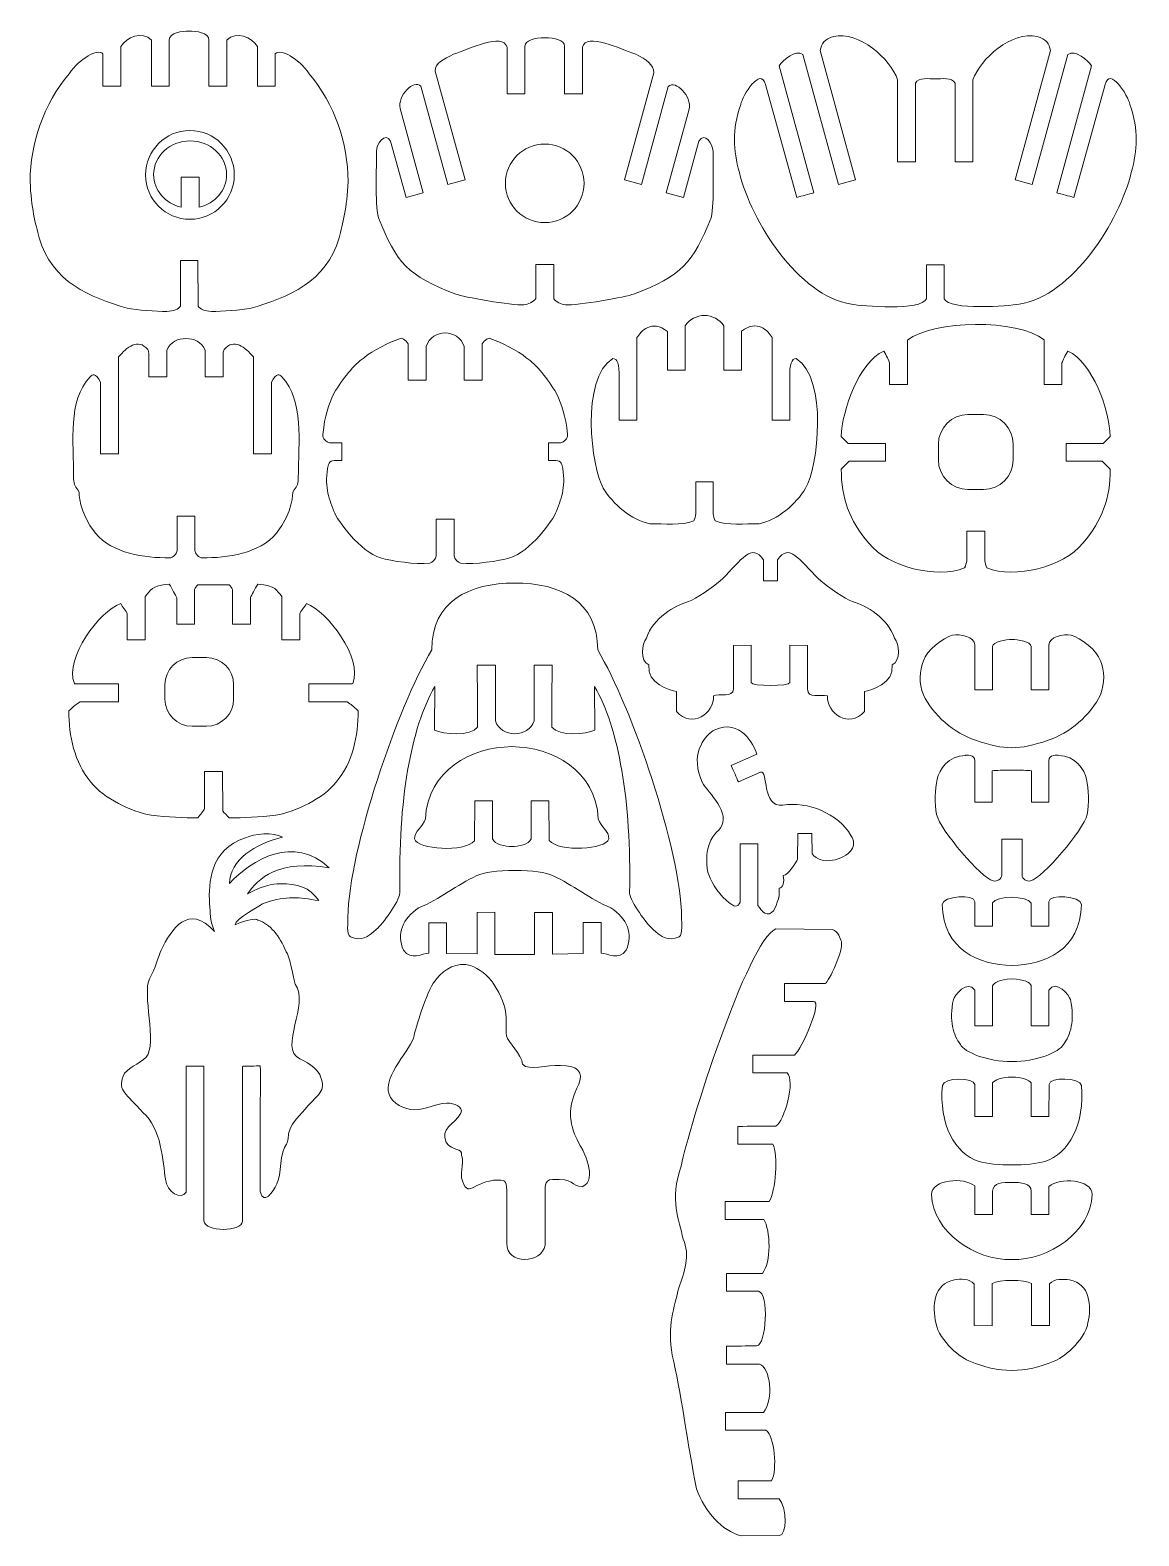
# Model space of a CAD drawing. Header units: inches. Extents: x 55 to 242, y 206 to 459.
import ezdxf

# ---------------------------------------------------------------- set-up
doc = ezdxf.new("R2010")
doc.units = ezdxf.units.IN
doc.header["$MEASUREMENT"] = 0
doc.layers.add('Capa 1', color=250, linetype='Continuous')

msp = doc.modelspace()

# ---------------------------------------------------------------- linework, layer by layer
at = {"layer": 'Capa 1', "lineweight": 20}
for points, knots in [([(83.42, 420.57), (83.42, 420.57), (83.44, 412.86), (83.44, 412.86), (83.74, 412.36), (84.55, 412), (85.68, 411.97), (87.46, 411.98), (90.67, 412.16), (92.38, 412.5), (98.53, 414.3), (105.1, 416.94), (107.18, 424.35), (107.83, 426.78), (108.53, 429.44), (108.72, 433.85), (108.66, 440.47), (106.48, 446.8), (102.17, 452.04), (100.29, 454.65), (97.36, 456.3), (96.45, 455.4), (96.45, 455.4), (96.45, 449.94), (96.45, 449.94), (95.45, 449.94), (94.45, 449.94), (93.45, 449.94), (93.45, 449.94), (93.45, 456.62), (93.45, 456.62), (92.47, 458.17), (89.83, 459.38), (88.27, 457.67), (88.27, 457.67), (88.27, 449.94), (88.27, 449.94), (88.27, 449.94), (85.27, 449.94), (85.27, 449.94), (85.27, 449.94), (85.27, 457.74), (85.27, 457.74), (85.27, 458.95), (83.09, 459.27), (81.93, 459.21), (80.77, 459.27), (78.58, 458.95), (78.58, 457.74), (78.58, 457.74), (78.58, 449.94), (78.58, 449.94), (78.58, 449.94), (75.58, 449.94), (75.58, 449.94), (75.58, 449.94), (75.58, 457.67), (75.58, 457.67), (74.02, 459.38), (71.38, 458.17), (70.4, 456.62), (70.4, 456.62), (70.4, 449.94), (70.4, 449.94), (69.4, 449.94), (68.4, 449.94), (67.4, 449.94), (67.4, 449.94), (67.4, 455.4), (67.4, 455.4), (66.49, 456.3), (63.56, 454.65), (61.69, 452.04), (57.37, 446.8), (55.19, 440.47), (55.13, 433.85), (55.32, 429.44), (56.02, 426.78), (56.67, 424.35), (58.75, 416.94), (65.33, 414.3), (71.47, 412.5), (73.18, 412.16), (76.39, 411.98), (78.17, 411.97), (79.3, 412), (80.15, 412.34), (80.45, 412.84), (80.45, 412.84), (80.45, 420.57), (80.45, 420.57), (80.45, 420.57), (83.42, 420.57), (83.42, 420.57), (83.42, 420.57), (83.42, 420.57), (83.42, 420.57)], [0, 0, 0, 0, 1, 1, 1, 2, 2, 2, 3, 3, 3, 4, 4, 4, 5, 5, 5, 6, 6, 6, 7, 7, 7, 8, 8, 8, 9, 9, 9, 10, 10, 10, 11, 11, 11, 12, 12, 12, 13, 13, 13, 14, 14, 14, 15, 15, 15, 16, 16, 16, 17, 17, 17, 18, 18, 18, 19, 19, 19, 20, 20, 20, 21, 21, 21, 22, 22, 22, 23, 23, 23, 24, 24, 24, 25, 25, 25, 26, 26, 26, 27, 27, 27, 28, 28, 28, 29, 29, 29, 30, 30, 30, 31, 31, 31, 32, 32, 32, 32]), ([(145.19, 456.69), (145.19, 456.69), (145.19, 448.62), (145.19, 448.62), (145.19, 448.62), (148.19, 448.62), (148.19, 448.62), (148.19, 448.62), (148.19, 456.49), (148.19, 456.49), (148.87, 459.05), (154.61, 456.19), (157.2, 455.31), (158.91, 454.45), (160.31, 453.55), (160.2, 452.19), (160.2, 452.19), (155.28, 434.17), (155.28, 434.17), (155.28, 434.17), (158.17, 433.38), (158.17, 433.38), (158.17, 433.38), (162.67, 449.85), (162.67, 449.85), (163.86, 451.1), (166.71, 448.16), (166.16, 446.07), (166.16, 446.07), (162.3, 431.98), (162.3, 431.98), (162.3, 431.98), (165.2, 431.18), (165.2, 431.18), (165.2, 431.18), (167.82, 440.69), (167.82, 440.69), (168.78, 442.26), (170.16, 440.28), (170.21, 438.93), (170.14, 436.15), (170.49, 430.46), (169.87, 427.76), (166.79, 420.08), (164.93, 417.98), (156.82, 414.89), (155.75, 414.43), (147.34, 412.94), (145.34, 413.09), (144.62, 413.13), (143.73, 413.6), (143.35, 414.1), (143.35, 414.1), (143.35, 419.86), (143.35, 419.86), (143.35, 419.86), (141.84, 419.86), (141.84, 419.86), (141.84, 419.86), (140.34, 419.86), (140.34, 419.86), (140.34, 419.86), (140.34, 414.12), (140.34, 414.12), (139.96, 413.62), (139.07, 413.13), (138.34, 413.09), (136.35, 412.94), (127.94, 414.43), (126.87, 414.89), (118.76, 417.98), (116.9, 420.08), (113.82, 427.76), (113.2, 430.46), (113.55, 436.15), (113.48, 438.93), (113.53, 440.28), (114.91, 442.26), (115.87, 440.69), (115.87, 440.69), (118.49, 431.18), (118.49, 431.18), (118.49, 431.18), (121.38, 431.98), (121.38, 431.98), (121.38, 431.98), (117.5, 446.19), (117.5, 446.19), (116.95, 448.29), (119.81, 451.19), (120.99, 449.94), (120.99, 449.94), (125.52, 433.38), (125.52, 433.38), (125.52, 433.38), (128.41, 434.17), (128.41, 434.17), (128.41, 434.17), (123.41, 452.49), (123.41, 452.49), (123.3, 453.84), (124.78, 454.45), (126.49, 455.31), (129.08, 456.19), (134.82, 459.05), (135.5, 456.49), (135.5, 456.49), (135.5, 448.66), (135.5, 448.66), (135.5, 448.66), (138.5, 448.63), (138.5, 448.63), (138.5, 448.63), (138.5, 456.69), (138.5, 456.69), (138.52, 458.5), (145.17, 458.64), (145.19, 456.69), (145.19, 456.69), (145.19, 456.69), (145.19, 456.69)], [0, 0, 0, 0, 1, 1, 1, 2, 2, 2, 3, 3, 3, 4, 4, 4, 5, 5, 5, 6, 6, 6, 7, 7, 7, 8, 8, 8, 9, 9, 9, 10, 10, 10, 11, 11, 11, 12, 12, 12, 13, 13, 13, 14, 14, 14, 15, 15, 15, 16, 16, 16, 17, 17, 17, 18, 18, 18, 19, 19, 19, 20, 20, 20, 21, 21, 21, 22, 22, 22, 23, 23, 23, 24, 24, 24, 25, 25, 25, 26, 26, 26, 27, 27, 27, 28, 28, 28, 29, 29, 29, 30, 30, 30, 31, 31, 31, 32, 32, 32, 33, 33, 33, 34, 34, 34, 35, 35, 35, 36, 36, 36, 37, 37, 37, 38, 38, 38, 39, 39, 39, 40, 40, 40, 40]), ([(207.66, 419.84), (207.66, 419.84), (209.16, 419.84), (209.16, 419.84), (209.16, 419.84), (209.16, 414.09), (209.16, 414.09), (210.08, 412.08), (220.05, 412.91), (221.79, 413.17), (230.79, 414.65), (238.69, 427.17), (240.68, 435.37), (241.7, 439.24), (241.96, 442.44), (240.46, 446.87), (240.15, 448.27), (237.07, 453.37), (236.26, 450.19), (236.26, 450.19), (231.01, 431.17), (231.01, 431.17), (230.14, 431.43), (229, 431.72), (228.12, 431.96), (228.12, 431.96), (233.97, 453.35), (233.97, 453.35), (233.42, 454.24), (231.18, 456.24), (229.97, 455.25), (229.97, 455.25), (223.98, 433.37), (223.98, 433.37), (223.98, 433.37), (221.09, 434.16), (221.09, 434.16), (221.09, 434.16), (227.04, 455.93), (227.04, 455.93), (226.95, 457.02), (226.26, 457.91), (224.83, 458.31), (220.54, 459.26), (215.2, 454.56), (214, 450.99), (214, 450.99), (214, 437.16), (214, 437.16), (214, 437.16), (211, 437.16), (211, 437.16), (211, 437.16), (211, 450.43), (211, 450.43), (210.48, 451.49), (208.69, 451.15), (207.66, 451.17), (206.63, 451.15), (204.84, 451.49), (204.31, 450.43), (204.31, 450.43), (204.31, 437.16), (204.31, 437.16), (204.31, 437.16), (201.31, 437.16), (201.31, 437.16), (201.31, 437.16), (201.31, 450.99), (201.31, 450.99), (200.11, 454.56), (194.77, 459.26), (190.49, 458.31), (189.06, 457.91), (188.37, 457.02), (188.28, 455.93), (188.28, 455.93), (194.23, 434.16), (194.23, 434.16), (194.23, 434.16), (191.33, 433.37), (191.33, 433.37), (191.33, 433.37), (185.35, 455.25), (185.35, 455.25), (184.13, 456.24), (181.9, 454.24), (181.35, 453.35), (181.35, 453.35), (187.2, 431.96), (187.2, 431.96), (186.32, 431.72), (185.18, 431.43), (184.3, 431.17), (184.3, 431.17), (179.06, 450.19), (179.06, 450.19), (178.25, 453.37), (175.16, 448.27), (174.86, 446.87), (173.36, 442.44), (173.61, 439.24), (174.64, 435.37), (176.63, 427.17), (184.52, 414.65), (193.52, 413.17), (195.26, 412.91), (205.38, 412), (206.15, 414.1), (206.15, 414.1), (206.15, 419.84), (206.15, 419.84), (206.15, 419.84), (207.66, 419.84), (207.66, 419.84), (207.66, 419.84), (207.66, 419.84), (207.66, 419.84)], [0, 0, 0, 0, 1, 1, 1, 2, 2, 2, 3, 3, 3, 4, 4, 4, 5, 5, 5, 6, 6, 6, 7, 7, 7, 8, 8, 8, 9, 9, 9, 10, 10, 10, 11, 11, 11, 12, 12, 12, 13, 13, 13, 14, 14, 14, 15, 15, 15, 16, 16, 16, 17, 17, 17, 18, 18, 18, 19, 19, 19, 20, 20, 20, 21, 21, 21, 22, 22, 22, 23, 23, 23, 24, 24, 24, 25, 25, 25, 26, 26, 26, 27, 27, 27, 28, 28, 28, 29, 29, 29, 30, 30, 30, 31, 31, 31, 32, 32, 32, 33, 33, 33, 34, 34, 34, 35, 35, 35, 36, 36, 36, 37, 37, 37, 38, 38, 38, 39, 39, 39, 39]), ([(82.06, 442.46), (86.19, 442.46), (89.54, 439.11), (89.54, 434.97), (89.54, 430.84), (86.19, 427.49), (82.06, 427.49), (77.93, 427.49), (74.58, 430.84), (74.58, 434.97), (74.58, 439.11), (77.93, 442.46), (82.06, 442.46), (82.06, 442.46), (82.06, 442.46), (82.06, 442.46)], [0, 0, 0, 0, 1, 1, 1, 2, 2, 2, 3, 3, 3, 4, 4, 4, 5, 5, 5, 5]), ([(82.09, 440.72), (85.49, 440.72), (88.24, 438.18), (88.24, 435.04), (88.24, 432.38), (86.27, 430.15), (83.59, 429.54), (83.59, 429.54), (83.59, 434.59), (83.59, 434.59), (83.59, 434.59), (80.59, 434.59), (80.59, 434.59), (80.59, 434.59), (80.59, 429.54), (80.59, 429.54), (77.92, 430.15), (75.94, 432.38), (75.94, 435.04), (75.94, 438.18), (78.69, 440.72), (82.09, 440.72), (82.09, 440.72), (82.09, 440.72), (82.09, 440.72)], [0, 0, 0, 0, 1, 1, 1, 2, 2, 2, 3, 3, 3, 4, 4, 4, 5, 5, 5, 6, 6, 6, 7, 7, 7, 8, 8, 8, 8]), ([(141.84, 440.18), (145.51, 440.18), (148.47, 437.22), (148.47, 433.56), (148.47, 429.89), (145.51, 426.93), (141.84, 426.93), (138.18, 426.93), (135.22, 429.89), (135.22, 433.56), (135.22, 437.22), (138.18, 440.18), (141.84, 440.18), (141.84, 440.18), (141.84, 440.18), (141.84, 440.18)], [0, 0, 0, 0, 1, 1, 1, 2, 2, 2, 3, 3, 3, 4, 4, 4, 5, 5, 5, 5]), ([(168.76, 411.29), (167.53, 411.27), (166.11, 410.63), (165.51, 409.52), (165.51, 407.01), (165.51, 404.56), (165.51, 402.05), (164.51, 402.05), (163.51, 402.05), (162.51, 402.05), (162.51, 402.05), (162.51, 408.58), (162.51, 408.58), (159.84, 410.7), (158.04, 408.6), (157.37, 407.55), (157.37, 402.88), (157.37, 398.3), (157.37, 393.63), (156.37, 393.63), (155.37, 393.63), (154.37, 393.63), (154.37, 396), (154.37, 398.41), (154.37, 400.78), (154.49, 403.17), (154.04, 404.04), (153.31, 404.04), (147.85, 400.63), (149.65, 385.64), (151.71, 382.19), (153.35, 379.46), (156.41, 376.79), (159.56, 376.19), (161.99, 376.19), (164.85, 375.83), (166.96, 376.65), (167.12, 377.06), (167.23, 377.45), (167.31, 377.83), (167.31, 377.83), (167.31, 383.27), (167.31, 383.27), (167.31, 383.27), (170.21, 383.27), (170.21, 383.27), (170.21, 383.27), (170.21, 377.83), (170.21, 377.83), (170.28, 377.45), (170.4, 377.06), (170.56, 376.65), (172.66, 375.83), (175.53, 376.19), (177.95, 376.19), (181.1, 376.79), (184.17, 379.46), (185.81, 382.19), (187.87, 385.64), (189.66, 400.63), (184.2, 404.04), (183.48, 404.04), (183.02, 403.06), (183.14, 400.68), (183.14, 398.3), (183.14, 396), (183.14, 393.63), (182.14, 393.63), (181.14, 393.63), (180.14, 393.63), (180.14, 398.3), (180.14, 402.93), (180.14, 407.6), (179.48, 408.65), (177.68, 410.74), (175, 408.62), (175, 408.62), (175, 402.05), (175, 402.05), (174, 402.05), (173, 402.05), (172, 402.05), (172, 404.56), (172, 407.02), (172, 409.54), (171.4, 410.65), (169.98, 411.27), (168.76, 411.29), (168.76, 411.29), (168.76, 411.29), (168.76, 411.29)], [0, 0, 0, 0, 1, 1, 1, 2, 2, 2, 3, 3, 3, 4, 4, 4, 5, 5, 5, 6, 6, 6, 7, 7, 7, 8, 8, 8, 9, 9, 9, 10, 10, 10, 11, 11, 11, 12, 12, 12, 13, 13, 13, 14, 14, 14, 15, 15, 15, 16, 16, 16, 17, 17, 17, 18, 18, 18, 19, 19, 19, 20, 20, 20, 21, 21, 21, 22, 22, 22, 23, 23, 23, 24, 24, 24, 25, 25, 25, 26, 26, 26, 27, 27, 27, 28, 28, 28, 29, 29, 29, 30, 30, 30, 30]), ([(202.95, 407.13), (202.95, 407.13), (202.95, 399.66), (202.95, 399.66), (202.95, 399.66), (199.95, 399.66), (199.95, 399.66), (199.95, 399.66), (199.95, 403.28), (199.95, 403.28), (199.82, 403.66), (199.44, 404.58), (198.96, 405.26), (194.83, 403.48), (191.9, 395.24), (191.81, 390.91), (191.81, 390.91), (193, 389.72), (193, 389.72), (193, 389.72), (199.25, 389.72), (199.25, 389.72), (199.25, 389.72), (199.25, 386.72), (199.25, 386.72), (197.22, 386.72), (195.19, 386.72), (193.16, 386.72), (193.16, 386.72), (191.81, 385.37), (191.81, 385.37), (191.81, 380.46), (193.12, 376.9), (196.43, 372.89), (199.77, 368.83), (207.87, 366.89), (212.6, 368.73), (212.78, 369.17), (212.88, 369.56), (212.95, 369.92), (212.95, 369.92), (212.95, 374.94), (212.95, 374.94), (212.95, 374.94), (216, 374.94), (216, 374.94), (216, 374.94), (216, 369.92), (216, 369.92), (216.07, 369.56), (216.18, 369.17), (216.35, 368.73), (221.08, 366.89), (229.18, 368.83), (232.52, 372.89), (235.84, 376.9), (237.14, 380.46), (237.14, 385.37), (237.14, 385.37), (235.79, 386.72), (235.79, 386.72), (233.76, 386.72), (231.73, 386.72), (229.7, 386.72), (229.7, 386.72), (229.7, 389.72), (229.7, 389.72), (229.7, 389.72), (235.95, 389.72), (235.95, 389.72), (235.95, 389.72), (237.14, 390.91), (237.14, 390.91), (237.05, 395.24), (234.12, 403.48), (229.99, 405.26), (229.51, 404.58), (229.13, 403.66), (229, 403.28), (229, 403.28), (229, 399.66), (229, 399.66), (229, 399.66), (226, 399.66), (226, 399.66), (226, 399.66), (226, 407.2), (226, 407.2), (221.45, 410.72), (207.4, 410.58), (202.95, 407.13), (202.95, 407.13), (202.95, 407.13), (202.95, 407.13)], [0, 0, 0, 0, 1, 1, 1, 2, 2, 2, 3, 3, 3, 4, 4, 4, 5, 5, 5, 6, 6, 6, 7, 7, 7, 8, 8, 8, 9, 9, 9, 10, 10, 10, 11, 11, 11, 12, 12, 12, 13, 13, 13, 14, 14, 14, 15, 15, 15, 16, 16, 16, 17, 17, 17, 18, 18, 18, 19, 19, 19, 20, 20, 20, 21, 21, 21, 22, 22, 22, 23, 23, 23, 24, 24, 24, 25, 25, 25, 26, 26, 26, 27, 27, 27, 28, 28, 28, 29, 29, 29, 30, 30, 30, 31, 31, 31, 31]), ([(81.39, 377.46), (81.39, 377.46), (79.9, 377.46), (79.9, 377.46), (79.9, 377.46), (79.9, 371.69), (79.9, 371.69), (79.9, 371.13), (79.15, 370.43), (78.64, 370.43), (74.41, 370.43), (68.97, 371.14), (66.17, 374.59), (63.28, 378.15), (63.39, 381.52), (63.39, 381.52), (62.78, 382.58), (62.47, 382.49), (62.47, 383.83), (62.47, 390.26), (61.43, 396.81), (65.24, 400.93), (65.65, 401.42), (66.09, 401.65), (67.01, 400.06), (67.01, 396.03), (67.01, 392), (67.01, 387.97), (67.01, 387.97), (70.01, 387.97), (70.01, 387.97), (70.01, 393.42), (70.01, 398.86), (70.01, 404.3), (71.44, 405.93), (73.29, 407.52), (74.95, 405.56), (75.03, 405.35), (75.09, 405.15), (75.15, 404.98), (75.15, 404.98), (75.15, 400.97), (75.15, 400.97), (76.15, 400.97), (77.15, 400.97), (78.15, 400.97), (78.15, 400.97), (78.15, 405.38), (78.15, 405.38), (78.77, 406.88), (80.11, 407.4), (81.39, 407.38), (82.68, 407.4), (84.02, 406.88), (84.64, 405.38), (84.64, 405.38), (84.64, 400.97), (84.64, 400.97), (85.64, 400.97), (86.64, 400.97), (87.64, 400.97), (87.64, 400.97), (87.64, 404.98), (87.64, 404.98), (87.69, 405.15), (87.76, 405.35), (87.84, 405.56), (89.49, 407.52), (91.35, 405.93), (92.78, 404.3), (92.78, 398.86), (92.78, 393.42), (92.78, 387.97), (92.78, 387.97), (95.78, 387.97), (95.78, 387.97), (95.78, 392), (95.78, 396.03), (95.78, 400.06), (96.7, 401.65), (97.14, 401.42), (97.55, 400.93), (101.35, 396.81), (100.32, 390.26), (100.32, 383.83), (100.32, 382.49), (100, 382.58), (99.39, 381.52), (99.39, 381.52), (99.51, 378.15), (96.62, 374.59), (93.81, 371.14), (88.38, 370.43), (84.14, 370.43), (83.64, 370.43), (82.89, 371.13), (82.89, 371.69), (82.89, 371.69), (82.89, 377.46), (82.89, 377.46), (82.89, 377.46), (81.39, 377.46), (81.39, 377.46), (81.39, 377.46), (81.39, 377.46), (81.39, 377.46)], [0, 0, 0, 0, 1, 1, 1, 2, 2, 2, 3, 3, 3, 4, 4, 4, 5, 5, 5, 6, 6, 6, 7, 7, 7, 8, 8, 8, 9, 9, 9, 10, 10, 10, 11, 11, 11, 12, 12, 12, 13, 13, 13, 14, 14, 14, 15, 15, 15, 16, 16, 16, 17, 17, 17, 18, 18, 18, 19, 19, 19, 20, 20, 20, 21, 21, 21, 22, 22, 22, 23, 23, 23, 24, 24, 24, 25, 25, 25, 26, 26, 26, 27, 27, 27, 28, 28, 28, 29, 29, 29, 30, 30, 30, 31, 31, 31, 32, 32, 32, 33, 33, 33, 34, 34, 34, 35, 35, 35, 35]), ([(125.07, 376.95), (124.73, 376.95), (124.03, 376.95), (123.55, 376.95), (123.55, 374.89), (123.55, 372.84), (123.55, 370.79), (123.5, 370.28), (122.95, 369.61), (122.49, 369.51), (120.04, 369.3), (116.09, 369.88), (114.17, 370.44), (110.84, 371.4), (106.84, 376.79), (106.31, 378.29), (105.41, 380.78), (104.63, 382.55), (105.39, 386.15), (105.65, 386.91), (106.28, 386.84), (107.66, 386.84), (107.66, 387.87), (107.66, 388.82), (107.66, 389.84), (107.22, 389.84), (106.05, 389.84), (105.6, 389.84), (105.05, 389.9), (104.38, 390.56), (104.47, 391.23), (104.76, 394.47), (105.41, 396.15), (106.31, 398.16), (107.86, 400.65), (109.62, 402.97), (111.4, 404.17), (112.84, 405.37), (115.76, 406.84), (117.49, 407.4), (117.78, 407.64), (118.86, 406.86), (118.86, 406.28), (118.86, 404.31), (118.86, 402.35), (118.86, 400.38), (119.86, 400.38), (120.86, 400.38), (121.86, 400.38), (121.86, 402.26), (121.86, 404.15), (121.86, 406.04), (122.39, 407.6), (123.75, 408.33), (125.07, 408.34), (126.38, 408.33), (127.75, 407.6), (128.28, 406.04), (128.28, 404.15), (128.28, 402.26), (128.28, 400.38), (129.28, 400.38), (130.28, 400.38), (131.28, 400.38), (131.28, 402.35), (131.28, 404.31), (131.28, 406.28), (131.28, 406.86), (132.35, 407.64), (132.65, 407.4), (134.37, 406.84), (137.29, 405.37), (138.74, 404.17), (140.52, 402.97), (142.28, 400.65), (143.82, 398.16), (144.72, 396.15), (145.37, 394.47), (145.67, 391.23), (145.75, 390.56), (145.09, 389.9), (144.53, 389.84), (144.09, 389.84), (142.92, 389.84), (142.47, 389.84), (142.47, 388.82), (142.47, 387.87), (142.47, 386.84), (143.86, 386.84), (144.49, 386.91), (144.74, 386.15), (145.51, 382.55), (144.72, 380.78), (143.82, 378.29), (143.3, 376.79), (139.3, 371.4), (135.96, 370.44), (134.04, 369.88), (130.1, 369.3), (127.64, 369.51), (127.18, 369.61), (126.63, 370.28), (126.59, 370.79), (126.59, 372.84), (126.59, 374.89), (126.59, 376.95), (126.11, 376.95), (125.4, 376.95), (125.07, 376.95), (125.07, 376.95), (125.07, 376.95), (125.07, 376.95)], [0, 0, 0, 0, 1, 1, 1, 2, 2, 2, 3, 3, 3, 4, 4, 4, 5, 5, 5, 6, 6, 6, 7, 7, 7, 8, 8, 8, 9, 9, 9, 10, 10, 10, 11, 11, 11, 12, 12, 12, 13, 13, 13, 14, 14, 14, 15, 15, 15, 16, 16, 16, 17, 17, 17, 18, 18, 18, 19, 19, 19, 20, 20, 20, 21, 21, 21, 22, 22, 22, 23, 23, 23, 24, 24, 24, 25, 25, 25, 26, 26, 26, 27, 27, 27, 28, 28, 28, 29, 29, 29, 30, 30, 30, 31, 31, 31, 32, 32, 32, 33, 33, 33, 34, 34, 34, 35, 35, 35, 36, 36, 36, 37, 37, 37, 37]), ([(213.16, 394.58), (213.16, 394.58), (215.79, 394.58), (215.79, 394.58), (218.54, 394.58), (220.78, 392.33), (220.78, 389.59), (220.78, 389.59), (220.78, 386.95), (220.78, 386.95), (220.78, 384.21), (218.54, 381.96), (215.79, 381.96), (215.79, 381.96), (213.16, 381.96), (213.16, 381.96), (210.41, 381.96), (208.17, 384.21), (208.17, 386.95), (208.17, 386.95), (208.17, 389.59), (208.17, 389.59), (208.17, 392.33), (210.41, 394.58), (213.16, 394.58), (213.16, 394.58), (213.16, 394.58), (213.16, 394.58)], [0, 0, 0, 0, 1, 1, 1, 2, 2, 2, 3, 3, 3, 4, 4, 4, 5, 5, 5, 6, 6, 6, 7, 7, 7, 8, 8, 8, 9, 9, 9, 9]), ([(183.14, 349.4), (183.14, 349.4), (183.14, 355.69), (183.14, 355.69), (183.14, 355.69), (186.14, 355.66), (186.14, 355.66), (186.14, 355.66), (186.14, 348.31), (186.14, 348.31), (186.1, 346.6), (188.28, 347.49), (189.47, 347.17), (189.37, 344.21), (193.09, 341.6), (195.72, 344.54), (195.72, 344.54), (195.72, 347.9), (195.72, 347.9), (196.81, 348.12), (200.76, 349.21), (200.39, 352.39), (201.9, 353.06), (201.57, 355.96), (200.78, 356.91), (199.63, 360.35), (196.09, 362.33), (193.7, 363.09), (192.4, 363.53), (189.82, 365.27), (187.98, 366.9), (184.75, 370.03), (183.07, 373.07), (181.06, 370.12), (181.06, 370.12), (181.06, 366.54), (181.06, 366.54), (181.06, 366.54), (178.7, 366.54), (178.7, 366.54), (178.7, 366.54), (178.7, 370.12), (178.7, 370.12), (176.69, 373.07), (175.01, 370.03), (171.78, 366.9), (169.95, 365.27), (167.36, 363.53), (166.06, 363.09), (163.67, 362.33), (160.13, 360.35), (158.98, 356.91), (158.19, 355.96), (157.87, 353.06), (159.37, 352.39), (159, 349.21), (162.96, 348.12), (164.05, 347.9), (164.05, 347.9), (164.05, 344.54), (164.05, 344.54), (166.67, 341.6), (170.39, 344.21), (170.29, 347.17), (171.18, 347.63), (173.62, 346.77), (173.63, 348.34), (173.63, 348.34), (173.63, 355.66), (173.63, 355.66), (173.63, 355.66), (176.63, 355.69), (176.63, 355.69), (176.63, 355.69), (176.63, 349.41), (176.63, 349.41), (176.67, 348.77), (183.09, 348.76), (183.14, 349.4), (183.14, 349.4), (183.14, 349.4), (183.14, 349.4)], [0, 0, 0, 0, 1, 1, 1, 2, 2, 2, 3, 3, 3, 4, 4, 4, 5, 5, 5, 6, 6, 6, 7, 7, 7, 8, 8, 8, 9, 9, 9, 10, 10, 10, 11, 11, 11, 12, 12, 12, 13, 13, 13, 14, 14, 14, 15, 15, 15, 16, 16, 16, 17, 17, 17, 18, 18, 18, 19, 19, 19, 20, 20, 20, 21, 21, 21, 22, 22, 22, 23, 23, 23, 24, 24, 24, 25, 25, 25, 26, 26, 26, 27, 27, 27, 27]), ([(87.56, 334.41), (87.56, 334.41), (87.59, 327.73), (87.59, 327.73), (87.8, 327.41), (88.36, 327.03), (88.69, 326.61), (90.98, 326.61), (93.82, 326.72), (96.55, 327.07), (100, 327.66), (104.45, 329.83), (106.72, 332.62), (109.5, 336.04), (110.42, 340.4), (110.42, 344.64), (109.49, 345.49), (109.28, 345.68), (108.53, 346.19), (108.53, 346.19), (102.07, 346.19), (102.07, 346.19), (102.07, 346.19), (102.07, 349.19), (102.07, 349.19), (102.07, 349.19), (109.32, 349.19), (109.32, 349.19), (109.38, 349.21), (109.43, 349.24), (109.49, 349.26), (111.22, 353.62), (105.2, 361.44), (101.69, 362.72), (101.44, 362.28), (100.7, 361.36), (100.57, 361.01), (100.57, 361.01), (100.57, 356.63), (100.57, 356.63), (100.57, 356.63), (97.57, 356.63), (97.57, 356.63), (97.57, 356.63), (97.57, 363.92), (97.57, 363.92), (96.57, 364.96), (96.66, 365.74), (93.49, 365.99), (93.01, 365.22), (92.47, 364.17), (92.25, 363.69), (92.25, 363.69), (92.25, 359.25), (92.25, 359.25), (92.25, 359.25), (89.25, 359.25), (89.25, 359.25), (89.25, 359.25), (89.25, 365.12), (89.25, 365.12), (89.1, 365.36), (88.91, 365.62), (88.69, 365.89), (88.69, 365.89), (83.38, 365.89), (83.38, 365.89), (83.17, 365.62), (82.98, 365.36), (82.83, 365.12), (82.83, 365.12), (82.83, 359.25), (82.83, 359.25), (82.83, 359.25), (79.83, 359.25), (79.83, 359.25), (79.83, 359.25), (79.83, 363.69), (79.83, 363.69), (79.61, 364.17), (79.07, 365.22), (78.59, 365.99), (75.42, 365.74), (75.51, 364.95), (74.51, 363.91), (74.51, 363.91), (74.51, 356.61), (74.51, 356.61), (74.51, 356.61), (71.51, 356.63), (71.51, 356.63), (71.51, 356.63), (71.51, 361.01), (71.51, 361.01), (71.38, 361.36), (70.64, 362.28), (70.39, 362.72), (66.88, 361.44), (60.86, 353.62), (62.59, 349.26), (62.65, 349.24), (62.7, 349.21), (62.76, 349.19), (62.76, 349.19), (70.01, 349.19), (70.01, 349.19), (70.01, 349.19), (70.01, 346.19), (70.01, 346.19), (70.01, 346.19), (63.55, 346.19), (63.55, 346.19), (62.8, 345.68), (62.59, 345.49), (61.66, 344.64), (61.66, 340.4), (62.58, 336.04), (65.36, 332.62), (67.63, 329.83), (72.08, 327.66), (75.53, 327.07), (78.26, 326.72), (81.1, 326.61), (83.38, 326.61), (83.87, 327.21), (84.31, 327.74), (84.54, 328.15), (84.54, 328.15), (84.52, 334.41), (84.52, 334.41), (85.52, 334.41), (86.56, 334.41), (87.56, 334.41), (87.56, 334.41), (87.56, 334.41), (87.56, 334.41)], [0, 0, 0, 0, 1, 1, 1, 2, 2, 2, 3, 3, 3, 4, 4, 4, 5, 5, 5, 6, 6, 6, 7, 7, 7, 8, 8, 8, 9, 9, 9, 10, 10, 10, 11, 11, 11, 12, 12, 12, 13, 13, 13, 14, 14, 14, 15, 15, 15, 16, 16, 16, 17, 17, 17, 18, 18, 18, 19, 19, 19, 20, 20, 20, 21, 21, 21, 22, 22, 22, 23, 23, 23, 24, 24, 24, 25, 25, 25, 26, 26, 26, 27, 27, 27, 28, 28, 28, 29, 29, 29, 30, 30, 30, 31, 31, 31, 32, 32, 32, 33, 33, 33, 34, 34, 34, 35, 35, 35, 36, 36, 36, 37, 37, 37, 38, 38, 38, 39, 39, 39, 40, 40, 40, 41, 41, 41, 42, 42, 42, 43, 43, 43, 44, 44, 44, 45, 45, 45, 45]), ([(136.79, 340.79), (135.34, 340.81), (133.99, 341.55), (133.53, 342.96), (133.53, 342.96), (133.53, 352.36), (133.53, 352.36), (133.53, 352.36), (130.53, 352.36), (130.53, 352.36), (130.53, 352.36), (130.53, 352.35), (130.53, 352.35), (130.53, 352.35), (130.48, 352.35), (130.48, 352.35), (130.48, 352.35), (130.53, 346.43), (130.53, 346.43), (130.53, 346.43), (130.53, 341.89), (130.53, 341.89), (129.31, 340.3), (124.71, 340.67), (123.29, 341.4), (123.29, 341.4), (123.33, 348.76), (123.33, 348.76), (119.28, 341.77), (117.12, 329.58), (117.44, 313.95), (117.29, 312.38), (114.49, 308.71), (113.51, 307.84), (111.98, 306.45), (110.97, 305.82), (109.11, 306.53), (108.39, 307.08), (108.72, 308.92), (108.67, 309.84), (108.89, 321.46), (117, 345.17), (122.81, 354.91), (122.81, 363.13), (129.07, 366.18), (136.79, 366.19), (144.51, 366.18), (150.77, 363.13), (150.77, 354.91), (156.58, 345.17), (164.69, 321.46), (164.91, 309.84), (164.86, 308.92), (165.19, 307.08), (164.47, 306.53), (162.61, 305.82), (161.6, 306.45), (160.07, 307.84), (159.09, 308.71), (156.29, 312.38), (156.14, 313.95), (156.46, 329.58), (154.3, 341.77), (150.25, 348.76), (150.25, 348.76), (150.29, 341.4), (150.29, 341.4), (148.87, 340.67), (144.27, 340.3), (143.05, 341.89), (143.05, 341.89), (143.05, 346.43), (143.05, 346.43), (143.05, 346.43), (143.1, 352.35), (143.1, 352.35), (143.1, 352.35), (143.05, 352.35), (143.05, 352.35), (143.05, 352.35), (143.05, 352.36), (143.05, 352.36), (143.05, 352.36), (140.04, 352.36), (140.04, 352.36), (140.04, 352.36), (140.04, 342.96), (140.04, 342.96), (139.59, 341.55), (138.24, 340.81), (136.79, 340.79), (136.79, 340.79), (136.79, 340.79), (136.79, 340.79)], [0, 0, 0, 0, 1, 1, 1, 2, 2, 2, 3, 3, 3, 4, 4, 4, 5, 5, 5, 6, 6, 6, 7, 7, 7, 8, 8, 8, 9, 9, 9, 10, 10, 10, 11, 11, 11, 12, 12, 12, 13, 13, 13, 14, 14, 14, 15, 15, 15, 16, 16, 16, 17, 17, 17, 18, 18, 18, 19, 19, 19, 20, 20, 20, 21, 21, 21, 22, 22, 22, 23, 23, 23, 24, 24, 24, 25, 25, 25, 26, 26, 26, 27, 27, 27, 28, 28, 28, 29, 29, 29, 30, 30, 30, 31, 31, 31, 31]), ([(220.56, 356.69), (219.58, 356.64), (217.3, 356.32), (217.3, 355.47), (217.3, 355.47), (217.3, 348.18), (217.3, 348.18), (217.3, 348.18), (214.3, 348.18), (214.3, 348.18), (214.3, 348.18), (214.3, 355.76), (214.3, 355.76), (214.3, 357.08), (211.86, 357.73), (210.58, 357.38), (208.95, 357.01), (206.14, 354.73), (205.64, 353.09), (205, 351.39), (204.82, 349.33), (205.64, 347.35), (207.2, 344), (210.91, 340.81), (214.44, 339.68), (216.99, 338.85), (218.71, 338.43), (220.56, 338.42), (222.4, 338.43), (224.13, 338.85), (226.67, 339.68), (230.2, 340.81), (233.91, 344), (235.47, 347.35), (236.3, 349.33), (236.12, 351.39), (235.47, 353.09), (234.97, 354.73), (232.17, 357.01), (230.53, 357.38), (229.25, 357.73), (226.81, 357.05), (226.81, 355.73), (226.81, 355.73), (226.81, 348.18), (226.81, 348.18), (226.81, 348.18), (223.81, 348.18), (223.81, 348.18), (223.81, 348.18), (223.81, 355.49), (223.81, 355.49), (223.81, 356.34), (221.53, 356.64), (220.56, 356.69), (220.56, 356.69), (220.56, 356.69), (220.56, 356.69)], [0, 0, 0, 0, 1, 1, 1, 2, 2, 2, 3, 3, 3, 4, 4, 4, 5, 5, 5, 6, 6, 6, 7, 7, 7, 8, 8, 8, 9, 9, 9, 10, 10, 10, 11, 11, 11, 12, 12, 12, 13, 13, 13, 14, 14, 14, 15, 15, 15, 16, 16, 16, 17, 17, 17, 18, 18, 18, 19, 19, 19, 19]), ([(82.43, 353.62), (82.43, 353.62), (84.85, 353.62), (84.85, 353.62), (87.37, 353.62), (89.43, 351.56), (89.43, 349.04), (89.43, 349.04), (89.43, 346.62), (89.43, 346.62), (89.43, 344.1), (87.37, 342.04), (84.85, 342.04), (84.85, 342.04), (82.43, 342.04), (82.43, 342.04), (79.91, 342.04), (77.85, 344.1), (77.85, 346.62), (77.85, 346.62), (77.85, 349.04), (77.85, 349.04), (77.85, 351.56), (79.91, 353.62), (82.43, 353.62), (82.43, 353.62), (82.43, 353.62), (82.43, 353.62)], [0, 0, 0, 0, 1, 1, 1, 2, 2, 2, 3, 3, 3, 4, 4, 4, 5, 5, 5, 6, 6, 6, 7, 7, 7, 8, 8, 8, 9, 9, 9, 9]), ([(181.97, 328.73), (186.14, 329.5), (191.28, 327.29), (193.44, 323.66), (193.98, 322.75), (194.05, 321.92), (193.56, 321.24), (192.3, 319.46), (188.39, 318.5), (186.89, 320.53), (186.89, 320.53), (186.87, 323.97), (186.87, 323.97), (186.87, 323.97), (184.47, 323.96), (184.47, 323.96), (184.47, 323.96), (184.43, 319.63), (184.43, 319.63), (184.2, 319.1), (182.98, 317.05), (182.03, 316.87), (182.25, 315.83), (181.99, 314.74), (181.32, 314.78), (181.42, 313.92), (181.34, 313.13), (181.01, 312.42), (180.7, 310.8), (179.57, 309.81), (178.55, 310.83), (178.52, 310.89), (178.07, 311.36), (177.75, 311.81), (177.75, 311.81), (177.75, 322.25), (177.75, 322.25), (177.75, 322.25), (174.75, 322.25), (174.75, 322.25), (174.75, 318.96), (174.75, 315.67), (174.75, 312.39), (174.37, 311.54), (173.86, 311.39), (172.44, 312.72), (170.83, 314.03), (169.65, 316.32), (169.39, 317.29), (169.05, 318.23), (169.09, 320.36), (169.25, 321.17), (169.95, 324.07), (171.14, 324.11), (171.68, 325.3), (172.96, 328.09), (168.81, 331.32), (168.25, 332.92), (167.63, 334.38), (167.03, 336.86), (168.25, 339.02), (168.5, 339.73), (169.76, 341.23), (170.49, 341.42), (174.84, 343.42), (177.06, 338.99), (177.59, 337.32), (177.59, 337.32), (173.28, 335.45), (173.28, 335.45), (173.74, 334.37), (174.14, 333.45), (174.47, 332.69), (174.47, 332.69), (178.22, 334.32), (178.22, 334.32), (179.56, 334.69), (178.35, 328.34), (181.97, 328.73), (181.97, 328.73), (181.97, 328.73), (181.97, 328.73)], [0, 0, 0, 0, 1, 1, 1, 2, 2, 2, 3, 3, 3, 4, 4, 4, 5, 5, 5, 6, 6, 6, 7, 7, 7, 8, 8, 8, 9, 9, 9, 10, 10, 10, 11, 11, 11, 12, 12, 12, 13, 13, 13, 14, 14, 14, 15, 15, 15, 16, 16, 16, 17, 17, 17, 18, 18, 18, 19, 19, 19, 20, 20, 20, 21, 21, 21, 22, 22, 22, 23, 23, 23, 24, 24, 24, 25, 25, 25, 26, 26, 26, 27, 27, 27, 27]), ([(136.3, 338.61), (143.14, 338.54), (150.47, 334.61), (150.87, 326.42), (151.31, 324.99), (152.67, 324.47), (152.67, 323.05), (152.18, 321.28), (144.29, 320.78), (142.58, 322.8), (142.58, 322.8), (142.55, 329.48), (142.55, 329.48), (142.55, 329.48), (139.57, 329.48), (139.57, 329.48), (139.57, 327.33), (139.55, 325.22), (139.55, 323.05), (139.19, 322.12), (137.36, 321.79), (136.3, 321.78), (135.24, 321.79), (133.41, 322.14), (133.04, 323.07), (133.04, 325.23), (133.06, 327.33), (133.06, 329.49), (133.06, 329.49), (130.04, 329.48), (130.04, 329.48), (130.04, 329.48), (130.02, 322.74), (130.02, 322.74), (128.31, 320.73), (120.41, 321.28), (119.92, 323.05), (119.92, 324.47), (121.29, 324.99), (121.73, 326.42), (122.13, 334.61), (129.45, 338.54), (136.3, 338.61), (136.3, 338.61), (136.3, 338.61), (136.3, 338.61)], [0, 0, 0, 0, 1, 1, 1, 2, 2, 2, 3, 3, 3, 4, 4, 4, 5, 5, 5, 6, 6, 6, 7, 7, 7, 8, 8, 8, 9, 9, 9, 10, 10, 10, 11, 11, 11, 12, 12, 12, 13, 13, 13, 14, 14, 14, 15, 15, 15, 15]), ([(220.56, 334.67), (221.95, 334.67), (223.25, 334.63), (223.85, 334.53), (223.85, 334.53), (223.85, 329.27), (223.85, 329.27), (223.85, 329.27), (226.81, 329.27), (226.81, 329.27), (226.81, 329.27), (226.81, 336.23), (226.81, 336.23), (226.72, 337.37), (228.32, 337.14), (228.4, 337.14), (231.27, 337.07), (232.81, 334.73), (233.15, 333.14), (233.49, 331.43), (233.62, 329.01), (233.24, 327.16), (232.63, 324.58), (225.68, 316.46), (223.72, 315.98), (223.02, 315.82), (222.29, 316.3), (222.27, 316.99), (222.27, 316.99), (222.27, 323.02), (222.27, 323.02), (221.51, 323.02), (220.99, 323.02), (220.56, 323.02), (220.13, 323.02), (219.61, 323.02), (218.85, 323.02), (218.85, 323.02), (218.85, 316.99), (218.85, 316.99), (218.82, 316.3), (218.09, 315.82), (217.39, 315.98), (215.43, 316.46), (208.49, 324.58), (207.87, 327.16), (207.49, 329.01), (207.62, 331.43), (207.96, 333.14), (208.31, 334.73), (209.85, 337.07), (212.72, 337.14), (212.79, 337.14), (214.39, 337.37), (214.3, 336.23), (214.3, 336.23), (214.3, 329.27), (214.3, 329.27), (214.3, 329.27), (217.26, 329.27), (217.26, 329.27), (217.26, 329.27), (217.26, 334.53), (217.26, 334.53), (217.86, 334.63), (219.16, 334.67), (220.56, 334.67), (220.56, 334.67), (220.56, 334.67), (220.56, 334.67)], [0, 0, 0, 0, 1, 1, 1, 2, 2, 2, 3, 3, 3, 4, 4, 4, 5, 5, 5, 6, 6, 6, 7, 7, 7, 8, 8, 8, 9, 9, 9, 10, 10, 10, 11, 11, 11, 12, 12, 12, 13, 13, 13, 14, 14, 14, 15, 15, 15, 16, 16, 16, 17, 17, 17, 18, 18, 18, 19, 19, 19, 20, 20, 20, 21, 21, 21, 22, 22, 22, 23, 23, 23, 23]), ([(86.21, 307.45), (85.29, 309.8), (85.57, 310.26), (85.36, 312.2), (85.19, 315.62), (85.39, 321.29), (91.4, 323.25), (92.89, 323.95), (96.15, 324.25), (97.65, 323.33), (93.02, 322.27), (88.84, 319.49), (88.73, 315.57), (92.53, 319.58), (99.52, 323.85), (105.54, 318.18), (97.13, 319.67), (93.38, 316.36), (91.78, 313.79), (94.88, 315.59), (96.94, 315.48), (97.35, 315.49), (100.07, 315.58), (102.28, 314.91), (103.76, 312.66), (100.33, 313.21), (98.51, 313.49), (94.72, 312.3), (94.03, 312.02), (89.7, 309.49), (89.67, 308.6), (91.69, 309.51), (93.16, 309.69), (93.5, 309.36), (95.62, 308.73), (97.09, 306.77), (98.29, 304.04), (98.82, 303.44), (99.36, 300.28), (99.77, 298.58), (102.36, 295.18), (96.86, 287.87), (100.59, 285.97), (102.45, 285.22), (103.82, 283.93), (104.07, 282.96), (105.08, 280.43), (103.74, 280.26), (100.98, 276.95), (97.88, 273.8), (98.99, 272.87), (98.36, 271.63), (97.13, 270.38), (97.55, 266.35), (96.68, 264.9), (96.18, 263.59), (94.41, 261.16), (93.92, 263.63), (93.92, 263.63), (93.92, 279.18), (93.92, 279.18), (93.97, 281.33), (93.98, 283.27), (93.92, 284.66), (93.92, 284.66), (93.92, 284.68), (93.92, 284.68), (93.92, 284.68), (93.92, 284.68), (93.92, 284.68), (93.92, 284.68), (93.91, 284.8), (93.91, 284.8), (93.14, 284.8), (91.75, 284.75), (90.98, 284.75), (90.98, 284.75), (90.98, 284.68), (90.98, 284.68), (90.98, 284.68), (90.92, 284.68), (90.92, 284.68), (90.92, 284.68), (90.92, 258.64), (90.92, 258.64), (90.8, 256.74), (84.55, 256.79), (84.43, 258.68), (84.43, 258.68), (84.43, 284.73), (84.43, 284.73), (84.43, 284.73), (81.43, 284.73), (81.43, 284.73), (81.43, 284.73), (81.43, 263.52), (81.43, 263.52), (80.59, 262.15), (78.13, 263.48), (77.94, 265.7), (77.49, 268.49), (77.31, 274.38), (74.1, 276.95), (71.33, 280.26), (69.9, 280.49), (70.79, 283.07), (71.3, 284.43), (73.57, 285.12), (74.69, 286.3), (76.6, 288.51), (73.97, 297.18), (75.25, 299.49), (76.27, 301.11), (76.79, 303.46), (77.19, 304.3), (78.95, 307.82), (81.76, 312.33), (86.21, 307.45), (86.21, 307.45), (86.21, 307.45), (86.21, 307.45)], [0, 0, 0, 0, 1, 1, 1, 2, 2, 2, 3, 3, 3, 4, 4, 4, 5, 5, 5, 6, 6, 6, 7, 7, 7, 8, 8, 8, 9, 9, 9, 10, 10, 10, 11, 11, 11, 12, 12, 12, 13, 13, 13, 14, 14, 14, 15, 15, 15, 16, 16, 16, 17, 17, 17, 18, 18, 18, 19, 19, 19, 20, 20, 20, 21, 21, 21, 22, 22, 22, 23, 23, 23, 24, 24, 24, 25, 25, 25, 26, 26, 26, 27, 27, 27, 28, 28, 28, 29, 29, 29, 30, 30, 30, 31, 31, 31, 32, 32, 32, 33, 33, 33, 34, 34, 34, 35, 35, 35, 36, 36, 36, 37, 37, 37, 38, 38, 38, 39, 39, 39, 40, 40, 40, 40]), ([(136.81, 317.74), (139.73, 317.72), (142.1, 317.43), (143.18, 316.88), (146.61, 315.28), (149.46, 312.92), (153.01, 311.43), (155.69, 309.66), (156.83, 307.04), (155.56, 304.3), (154.34, 302.44), (152.45, 303.82), (151.34, 303.8), (151.34, 303.8), (151.33, 308.99), (151.33, 308.99), (151.33, 308.99), (148.33, 308.99), (148.33, 308.99), (148.33, 308.99), (148.33, 303.76), (148.33, 303.76), (148.33, 303.76), (143.14, 303.65), (143.14, 303.65), (143.14, 303.65), (143.14, 310.68), (143.14, 310.68), (143.14, 310.68), (140.14, 310.68), (140.14, 310.68), (140.14, 310.68), (140.14, 303.6), (140.14, 303.6), (140.14, 303.6), (133.46, 303.6), (133.46, 303.6), (133.46, 303.6), (133.46, 310.74), (133.46, 310.74), (133.46, 310.74), (130.46, 310.68), (130.46, 310.68), (130.46, 310.68), (130.46, 303.69), (130.46, 303.69), (130.46, 303.69), (125.29, 303.75), (125.29, 303.75), (125.29, 303.75), (125.29, 308.91), (125.29, 308.91), (125.29, 308.91), (122.29, 308.91), (122.29, 308.91), (122.29, 308.91), (122.29, 303.81), (122.29, 303.81), (121.31, 303.82), (119.28, 302.44), (118.06, 304.3), (116.79, 307.04), (117.93, 309.66), (120.6, 311.43), (124.16, 312.92), (127, 315.28), (130.43, 316.88), (131.51, 317.43), (133.88, 317.72), (136.81, 317.74), (136.81, 317.74), (136.81, 317.74), (136.81, 317.74)], [0, 0, 0, 0, 1, 1, 1, 2, 2, 2, 3, 3, 3, 4, 4, 4, 5, 5, 5, 6, 6, 6, 7, 7, 7, 8, 8, 8, 9, 9, 9, 10, 10, 10, 11, 11, 11, 12, 12, 12, 13, 13, 13, 14, 14, 14, 15, 15, 15, 16, 16, 16, 17, 17, 17, 18, 18, 18, 19, 19, 19, 20, 20, 20, 21, 21, 21, 22, 22, 22, 23, 23, 23, 24, 24, 24, 24]), ([(220.56, 301.75), (226.09, 301.83), (232.12, 304.31), (232.28, 312.03), (232.26, 313.43), (226.72, 313.85), (226.81, 312.45), (226.81, 312.45), (226.81, 308.38), (226.81, 308.38), (226.81, 308.38), (223.81, 308.38), (223.81, 308.38), (223.81, 308.38), (223.81, 312.23), (223.81, 312.23), (223.16, 313.54), (217.94, 313.54), (217.3, 312.26), (217.3, 312.26), (217.3, 308.38), (217.3, 308.38), (217.3, 308.38), (214.3, 308.38), (214.3, 308.38), (214.3, 308.38), (214.3, 312.45), (214.3, 312.45), (214.39, 313.85), (208.85, 313.43), (208.83, 312.03), (208.99, 304.31), (215.02, 301.83), (220.56, 301.75), (220.56, 301.75), (220.56, 301.75), (220.56, 301.75)], [0, 0, 0, 0, 1, 1, 1, 2, 2, 2, 3, 3, 3, 4, 4, 4, 5, 5, 5, 6, 6, 6, 7, 7, 7, 8, 8, 8, 9, 9, 9, 10, 10, 10, 11, 11, 11, 12, 12, 12, 12]), ([(179.67, 261.94), (180.76, 263.69), (181.26, 269.8), (180.27, 271.61), (180.27, 271.61), (174.37, 271.61), (174.37, 271.61), (174.37, 273.32), (174.37, 273.19), (174.37, 274.61), (176.52, 274.61), (178.66, 274.67), (180.8, 274.67), (182.2, 275.43), (184.15, 282.3), (182.67, 283.61), (182.67, 283.61), (176.93, 283.61), (176.93, 283.61), (176.93, 285.01), (176.93, 285.24), (176.93, 286.62), (176.93, 286.62), (183.92, 286.62), (183.92, 286.62), (185.19, 287.63), (188.67, 295.68), (187.15, 295.68), (187.15, 295.68), (182.26, 295.68), (182.26, 295.68), (182.26, 295.68), (182.26, 298.68), (182.26, 298.68), (182.26, 298.68), (189.1, 298.68), (189.1, 298.68), (189.73, 299.04), (192.23, 304.25), (191.83, 305.76), (191.6, 306.34), (191.37, 307.44), (190.32, 307.81), (190.32, 307.81), (180.81, 307.91), (180.81, 307.91), (175.97, 305.9), (165.98, 273.88), (164.87, 268.11), (162.82, 261.87), (164.45, 259.1), (165.17, 255.58), (166.41, 253.04), (165.4, 249.92), (164.42, 247.41), (163.71, 244.2), (162.43, 240.89), (163.33, 236.03), (164.72, 230.45), (165.95, 220.9), (167.4, 213.54), (168.97, 209.44), (171.6, 206.52), (174.96, 205.59), (174.96, 205.59), (181.41, 205.65), (181.41, 205.65), (182.58, 205.63), (182.8, 210.11), (181.35, 211.85), (181.35, 211.85), (174.43, 211.85), (174.43, 211.85), (174.43, 213.4), (174.43, 213.34), (174.43, 214.85), (174.43, 214.85), (180.06, 214.85), (180.06, 214.85), (181.09, 216.73), (180.54, 222.5), (179.11, 223.39), (176.84, 223.39), (174.57, 223.39), (172.31, 223.39), (172.31, 224.55), (172.31, 224.86), (172.31, 226.39), (172.31, 226.39), (178.68, 226.39), (178.68, 226.39), (180.49, 228.59), (179.86, 233.97), (178.03, 234.55), (178.03, 234.55), (172.46, 234.55), (172.46, 234.55), (172.46, 235.73), (172.46, 236.4), (172.46, 237.55), (174.16, 237.55), (175.85, 237.63), (177.53, 237.63), (179.27, 237.63), (179.62, 246.56), (177.86, 246.83), (177.86, 246.83), (172.46, 246.83), (172.46, 246.83), (172.46, 248.15), (172.46, 248.39), (172.46, 249.83), (172.46, 249.83), (178.52, 249.83), (178.52, 249.83), (180.03, 251.63), (179.92, 257.15), (178.74, 258.94), (178.74, 258.94), (172.24, 258.94), (172.24, 258.94), (172.24, 260.36), (172.24, 260.31), (172.24, 261.94), (172.24, 261.94), (179.67, 261.94), (179.67, 261.94), (179.67, 261.94), (179.67, 261.94), (179.67, 261.94)], [0, 0, 0, 0, 1, 1, 1, 2, 2, 2, 3, 3, 3, 4, 4, 4, 5, 5, 5, 6, 6, 6, 7, 7, 7, 8, 8, 8, 9, 9, 9, 10, 10, 10, 11, 11, 11, 12, 12, 12, 13, 13, 13, 14, 14, 14, 15, 15, 15, 16, 16, 16, 17, 17, 17, 18, 18, 18, 19, 19, 19, 20, 20, 20, 21, 21, 21, 22, 22, 22, 23, 23, 23, 24, 24, 24, 25, 25, 25, 26, 26, 26, 27, 27, 27, 28, 28, 28, 29, 29, 29, 30, 30, 30, 31, 31, 31, 32, 32, 32, 33, 33, 33, 34, 34, 34, 35, 35, 35, 36, 36, 36, 37, 37, 37, 38, 38, 38, 39, 39, 39, 40, 40, 40, 41, 41, 41, 42, 42, 42, 43, 43, 43, 43]), ([(135.45, 254.91), (135.38, 251.22), (141.37, 251.44), (141.94, 254.61), (141.92, 257.4), (141.96, 260.27), (141.94, 263.06), (141.95, 264.1), (141.63, 265.68), (143.13, 265.64), (146.68, 265.87), (146.34, 264.61), (148.13, 264.42), (151.07, 265.6), (147.98, 271.11), (147.98, 271.11), (147.98, 271.12), (147.13, 272.54), (146.68, 273.78), (146.06, 276), (145.69, 277.92), (147.6, 281.73), (148.45, 283.93), (147.2, 284.89), (144.52, 284.85), (142.06, 285.12), (139.29, 283.87), (138.12, 285.07), (137.92, 286.78), (135.72, 288.75), (135.38, 289.89), (135.14, 292.28), (136.14, 294.23), (133.16, 298.73), (132.38, 299.91), (130.76, 301.32), (129.33, 301.71), (127.02, 302.34), (125.07, 301.25), (123.63, 299.46), (122.19, 298.13), (120.27, 291.78), (119.82, 289.93), (119.5, 287.69), (114.49, 283.14), (115.63, 280.01), (116.09, 278.49), (118.28, 277.4), (119.85, 277.41), (121.89, 277.43), (123.22, 278.4), (125.33, 278.54), (126.64, 278.55), (128.16, 277.87), (127.73, 276.84), (126.53, 274.85), (124.15, 274.28), (125.26, 271.89), (126.32, 270.32), (128.02, 271.08), (127.83, 269.72), (128.29, 269.2), (127.7, 266.7), (127.83, 265.91), (128.92, 262.07), (129.66, 265.47), (133.98, 265.57), (135.45, 265.51), (135.41, 265.38), (135.45, 263.02), (135.45, 260.32), (135.45, 257.61), (135.45, 254.91), (135.45, 254.91), (135.45, 254.91), (135.45, 254.91)], [0, 0, 0, 0, 1, 1, 1, 2, 2, 2, 3, 3, 3, 4, 4, 4, 5, 5, 5, 6, 6, 6, 7, 7, 7, 8, 8, 8, 9, 9, 9, 10, 10, 10, 11, 11, 11, 12, 12, 12, 13, 13, 13, 14, 14, 14, 15, 15, 15, 16, 16, 16, 17, 17, 17, 18, 18, 18, 19, 19, 19, 20, 20, 20, 21, 21, 21, 22, 22, 22, 23, 23, 23, 24, 24, 24, 25, 25, 25, 25]), ([(220.56, 285.56), (224.61, 285.45), (228.58, 287.14), (229.24, 288.42), (230.43, 289.98), (231.2, 292.4), (230.42, 295.97), (230.36, 296.58), (227.96, 299.53), (226.81, 297.58), (226.81, 297.58), (226.81, 291.57), (226.81, 291.57), (226.81, 291.57), (223.81, 291.57), (223.81, 291.57), (223.81, 291.57), (223.81, 298.35), (223.81, 298.35), (223.55, 298.84), (222.8, 299.4), (220.56, 299.46), (218.32, 299.4), (217.57, 298.78), (217.3, 298.28), (217.3, 296.02), (217.3, 293.77), (217.3, 291.58), (217.3, 291.58), (214.3, 291.57), (214.3, 291.57), (214.3, 291.57), (214.3, 297.55), (214.3, 297.55), (213.15, 299.49), (210.76, 296.58), (210.7, 295.97), (209.92, 292.4), (210.69, 289.98), (211.88, 288.42), (212.53, 287.14), (216.5, 285.45), (220.56, 285.56), (220.56, 285.56), (220.56, 285.56), (220.56, 285.56)], [0, 0, 0, 0, 1, 1, 1, 2, 2, 2, 3, 3, 3, 4, 4, 4, 5, 5, 5, 6, 6, 6, 7, 7, 7, 8, 8, 8, 9, 9, 9, 10, 10, 10, 11, 11, 11, 12, 12, 12, 13, 13, 13, 14, 14, 14, 15, 15, 15, 15]), ([(220.56, 268.1), (222.57, 268.08), (224.92, 268.3), (226.09, 268.71), (230.18, 269.96), (232.88, 275.11), (232.27, 281.5), (232.12, 282.9), (226.83, 282.94), (226.83, 281.69), (226.83, 281.69), (226.81, 276.27), (226.81, 276.27), (226.81, 276.27), (223.83, 276.26), (223.83, 276.26), (223.83, 276.26), (223.81, 281.93), (223.81, 281.93), (223.48, 282.37), (222.2, 283), (220.56, 282.92), (218.91, 283), (217.64, 282.37), (217.3, 281.93), (217.3, 281.93), (217.28, 276.29), (217.28, 276.29), (217.28, 276.29), (214.3, 276.28), (214.3, 276.28), (214.3, 276.28), (214.29, 281.67), (214.29, 281.67), (214.29, 282.92), (208.99, 282.9), (208.85, 281.5), (208.24, 275.11), (210.93, 269.96), (215.02, 268.71), (216.19, 268.3), (218.55, 268.08), (220.56, 268.1), (220.56, 268.1), (220.56, 268.1), (220.56, 268.1)], [0, 0, 0, 0, 1, 1, 1, 2, 2, 2, 3, 3, 3, 4, 4, 4, 5, 5, 5, 6, 6, 6, 7, 7, 7, 8, 8, 8, 9, 9, 9, 10, 10, 10, 11, 11, 11, 12, 12, 12, 13, 13, 13, 14, 14, 14, 15, 15, 15, 15]), ([(220.56, 252.17), (226.75, 252.01), (233.89, 256.81), (234.11, 263.1), (234.03, 265.74), (228.59, 266.02), (226.81, 264.49), (226.81, 264.49), (226.81, 259.78), (226.81, 259.78), (226.81, 259.78), (223.81, 259.78), (223.81, 259.78), (223.81, 259.78), (223.81, 263.63), (223.81, 263.63), (223.81, 265.12), (222.01, 265.16), (220.56, 265.14), (219.1, 265.16), (217.3, 265.15), (217.3, 263.67), (217.3, 263.67), (217.3, 259.78), (217.3, 259.78), (217.3, 259.78), (214.3, 259.78), (214.3, 259.78), (214.3, 259.78), (214.3, 264.56), (214.3, 264.56), (212.53, 266.09), (207.09, 265.74), (207, 263.1), (207.22, 256.81), (214.36, 252.01), (220.56, 252.17), (220.56, 252.17), (220.56, 252.17), (220.56, 252.17)], [0, 0, 0, 0, 1, 1, 1, 2, 2, 2, 3, 3, 3, 4, 4, 4, 5, 5, 5, 6, 6, 6, 7, 7, 7, 8, 8, 8, 9, 9, 9, 10, 10, 10, 11, 11, 11, 12, 12, 12, 13, 13, 13, 13]), ([(217.21, 248.14), (217.21, 248.14), (217.21, 241), (217.21, 241), (217.21, 241), (214.21, 241.05), (214.21, 241.05), (214.21, 241.05), (214.21, 248.04), (214.21, 248.04), (213.37, 249), (211.97, 248.93), (210.87, 248.73), (207.33, 248.15), (207.15, 244.29), (207.73, 241.48), (208.39, 238.31), (212.06, 235.45), (213.61, 235), (218.08, 232.97), (223.03, 232.97), (227.5, 235), (229.06, 235.45), (232.72, 238.31), (233.38, 241.48), (233.96, 244.29), (233.79, 248.15), (230.25, 248.73), (229.26, 248.87), (227.68, 248.98), (226.89, 248.08), (226.89, 248.08), (226.89, 241.06), (226.89, 241.06), (226.89, 241.06), (223.89, 241.06), (223.89, 241.06), (223.89, 241.06), (223.89, 248.14), (223.89, 248.14), (222.63, 248.82), (218.47, 248.82), (217.21, 248.14), (217.21, 248.14), (217.21, 248.14), (217.21, 248.14)], [0, 0, 0, 0, 1, 1, 1, 2, 2, 2, 3, 3, 3, 4, 4, 4, 5, 5, 5, 6, 6, 6, 7, 7, 7, 8, 8, 8, 9, 9, 9, 10, 10, 10, 11, 11, 11, 12, 12, 12, 13, 13, 13, 14, 14, 14, 15, 15, 15, 15])]:
    msp.add_open_spline(points, degree=3, knots=knots, dxfattribs=at)

doc.saveas('drawing.dxf')
